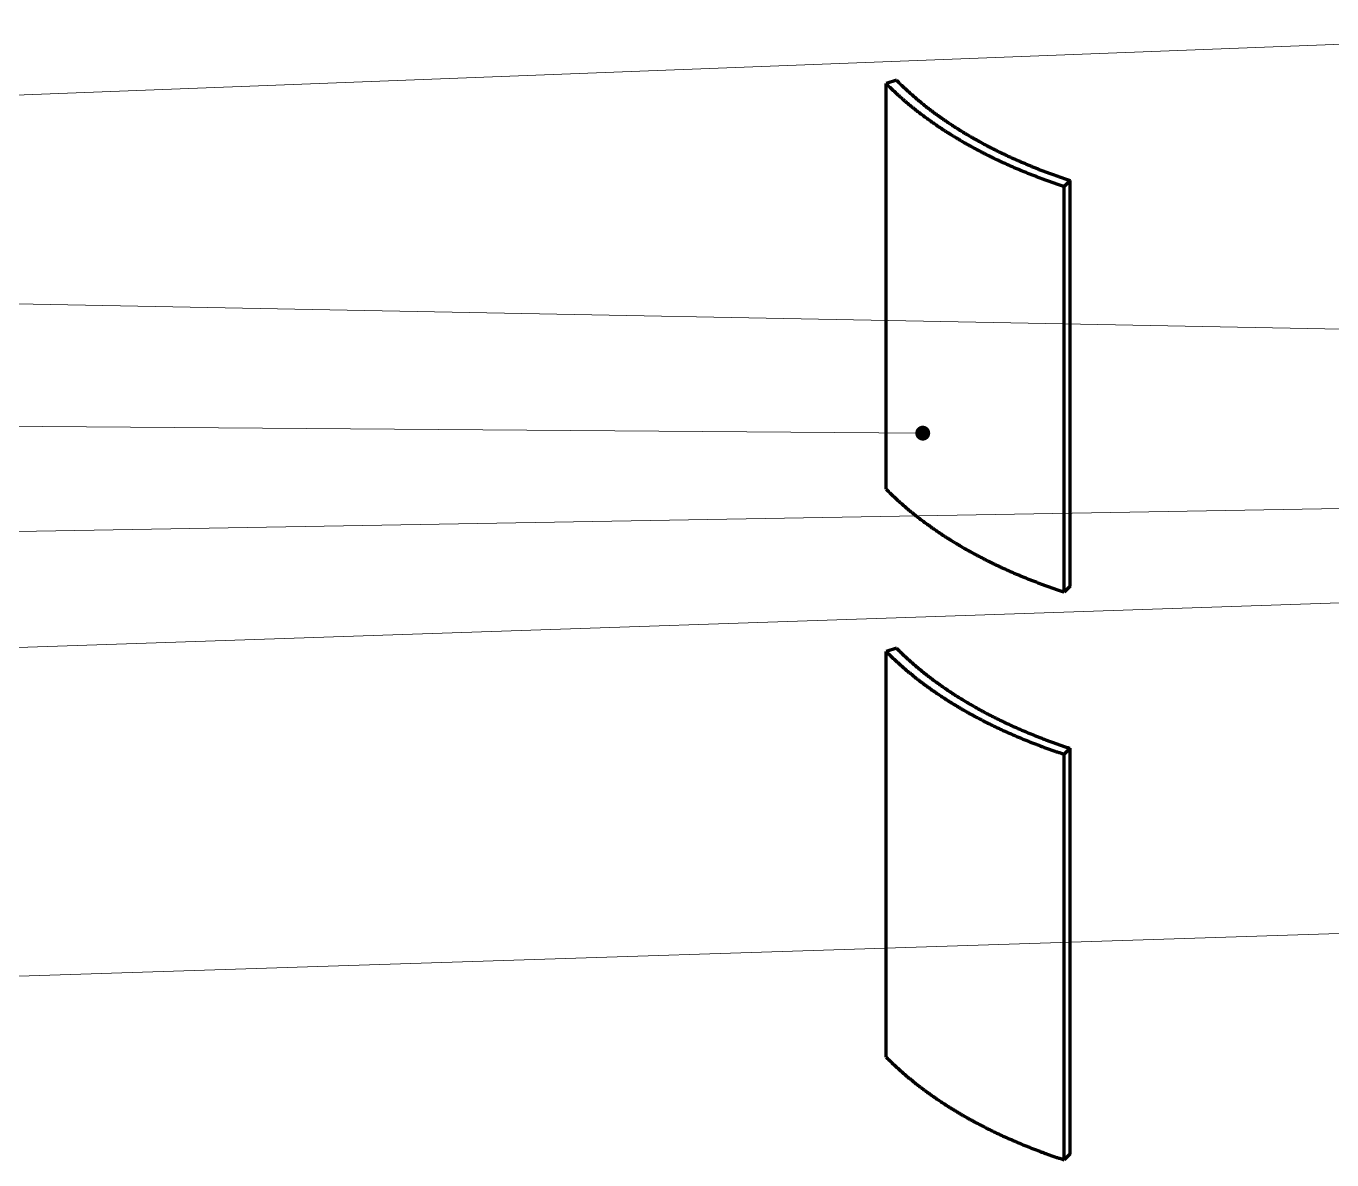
# Model space of a CAD drawing. Header units: millimetres. Extents: x 0 to 841, y 0 to 594.
# Drawn here: x 148 to 253.2, y 221.8 to 313.1 of the extents above; entities that cross this region are included whole.
import ezdxf

# ---------------------------------------------------------------- set-up
doc = ezdxf.new("R2010")
doc.units = ezdxf.units.MM
doc.layers.add('01-VISIBLE', color=7, linetype='CONTINUOUS', lineweight=70)
doc.layers.add('08-FINA', color=5, linetype='CONTINUOUS', lineweight=18)

msp = doc.modelspace()

# ---------------------------------------------------------------- hatches: boundary and pattern name
at = {"layer": '08-FINA'}
h = msp.add_hatch(color=7, dxfattribs=at)
h.dxf.hatch_style = 1
edge = h.paths.add_edge_path()
edge.add_arc((220.23, 280.36), 0.6, 0, 360)

# ---------------------------------------------------------------- linework, layer by layer
at = {"layer": '01-VISIBLE'}
for p, q in [((218.11, 308.78), (217.29, 308.51)), ((217.29, 275.85), (217.29, 308.51)), ((232.09, 300.71), (231.62, 300.23)), ((231.62, 267.57), (231.62, 300.23)), ((232.09, 268.05), (232.09, 300.71)), ((232.09, 268.05), (231.62, 267.57)), ((218.11, 263.05), (217.29, 262.78)), ((217.29, 230.12), (217.29, 262.78)), ((232.09, 254.99), (231.62, 254.51)), ((231.62, 221.85), (231.62, 254.51)), ((232.09, 222.33), (232.09, 254.99)), ((232.09, 222.33), (231.62, 221.85))]:
    msp.add_line(p, q, dxfattribs=at)
for points in [[(217.29, 308.51), (217.34, 308.45), (217.4, 308.39), (217.46, 308.33), (217.51, 308.28), (217.57, 308.22), (217.63, 308.17), (217.69, 308.11), (217.74, 308.05), (217.8, 308), (217.86, 307.94), (217.92, 307.89), (217.98, 307.83), (218.03, 307.78), (218.09, 307.72), (218.15, 307.67), (218.21, 307.61), (218.27, 307.56), (218.33, 307.51), (218.39, 307.45), (218.45, 307.4), (218.51, 307.35), (218.57, 307.29), (218.63, 307.24), (218.69, 307.19), (218.75, 307.13), (218.81, 307.08), (218.87, 307.03), (218.93, 306.98), (219, 306.93), (219.06, 306.87), (219.12, 306.82), (219.18, 306.77), (219.24, 306.72), (219.31, 306.67), (219.37, 306.62), (219.43, 306.57), (219.49, 306.52), (219.56, 306.47), (219.62, 306.42), (219.68, 306.37), (219.74, 306.32), (219.81, 306.27), (219.87, 306.22), (219.93, 306.17), (220, 306.12), (220.06, 306.07), (220.13, 306.02), (220.19, 305.98), (220.25, 305.93), (220.32, 305.88), (220.38, 305.83), (220.45, 305.78), (220.51, 305.74), (220.58, 305.69), (220.64, 305.64), (220.71, 305.59), (220.77, 305.55), (220.84, 305.5), (220.9, 305.46), (220.97, 305.41), (221.03, 305.36), (221.1, 305.32), (221.17, 305.27), (221.23, 305.23), (221.3, 305.18), (221.36, 305.13), (221.43, 305.09), (221.5, 305.04), (221.56, 305), (221.63, 304.96), (221.7, 304.91), (221.76, 304.87), (221.83, 304.82), (221.9, 304.78), (221.97, 304.73), (222.03, 304.69), (222.1, 304.65), (222.17, 304.6), (222.24, 304.56), (222.3, 304.52), (222.37, 304.48), (222.44, 304.43), (222.51, 304.39), (222.58, 304.35), (222.65, 304.31), (222.71, 304.26), (222.78, 304.22), (222.85, 304.18), (222.92, 304.14), (222.99, 304.1), (223.06, 304.06), (223.13, 304.02), (223.2, 303.97), (223.26, 303.93), (223.33, 303.89), (223.4, 303.85), (223.47, 303.81), (223.54, 303.77), (223.61, 303.73), (223.68, 303.69), (223.75, 303.65), (223.82, 303.61), (223.89, 303.57), (223.96, 303.54), (224.03, 303.5), (224.1, 303.46), (224.17, 303.42), (224.24, 303.38), (224.31, 303.34), (224.38, 303.3), (224.45, 303.27), (224.53, 303.23), (224.6, 303.19), (224.67, 303.15), (224.74, 303.11), (224.81, 303.08), (224.88, 303.04), (224.95, 303), (225.02, 302.97), (225.09, 302.93), (225.17, 302.89), (225.24, 302.86), (225.31, 302.82), (225.38, 302.78), (225.45, 302.75), (225.52, 302.71), (225.6, 302.68), (225.67, 302.64), (225.74, 302.61), (225.81, 302.57), (225.88, 302.53), (225.96, 302.5), (226.03, 302.46), (226.1, 302.43), (226.17, 302.4), (226.25, 302.36), (226.32, 302.33), (226.39, 302.29), (226.46, 302.26), (226.54, 302.22), (226.61, 302.19), (226.68, 302.16), (226.76, 302.12), (226.83, 302.09), (226.9, 302.06), (226.97, 302.02), (227.05, 301.99), (227.12, 301.96), (227.19, 301.93), (227.27, 301.89), (227.34, 301.86), (227.42, 301.83), (227.49, 301.8), (227.56, 301.76), (227.64, 301.73), (227.71, 301.7), (227.78, 301.67), (227.86, 301.64), (227.93, 301.61), (228.01, 301.58), (228.08, 301.54), (228.15, 301.51), (228.23, 301.48), (228.3, 301.45), (228.38, 301.42), (228.45, 301.39), (228.53, 301.36), (228.6, 301.33), (228.67, 301.3), (228.75, 301.27), (228.82, 301.24), (228.9, 301.21), (228.97, 301.18), (229.05, 301.15), (229.12, 301.12), (229.2, 301.1), (229.27, 301.07), (229.35, 301.04), (229.42, 301.01), (229.5, 300.98), (229.57, 300.95), (229.65, 300.92), (229.72, 300.9), (229.8, 300.87), (229.87, 300.84), (229.95, 300.81), (230.02, 300.78), (230.1, 300.76), (230.17, 300.73), (230.25, 300.7), (230.33, 300.68), (230.4, 300.65), (230.48, 300.62), (230.55, 300.59), (230.63, 300.57), (230.7, 300.54), (230.78, 300.51), (230.86, 300.49), (230.93, 300.46), (231.01, 300.44), (231.08, 300.41), (231.16, 300.38), (231.24, 300.36), (231.31, 300.33), (231.39, 300.31), (231.46, 300.28), (231.54, 300.26), (231.62, 300.23)], [(218.11, 308.78), (218.17, 308.72), (218.23, 308.66), (218.28, 308.61), (218.34, 308.55), (218.4, 308.49), (218.45, 308.44), (218.51, 308.38), (218.57, 308.32), (218.63, 308.27), (218.69, 308.21), (218.74, 308.16), (218.8, 308.1), (218.86, 308.05), (218.92, 307.99), (218.98, 307.94), (219.04, 307.89), (219.1, 307.83), (219.16, 307.78), (219.22, 307.72), (219.28, 307.67), (219.34, 307.62), (219.4, 307.57), (219.46, 307.51), (219.52, 307.46), (219.58, 307.41), (219.64, 307.36), (219.7, 307.3), (219.76, 307.25), (219.82, 307.2), (219.88, 307.15), (219.95, 307.1), (220.01, 307.05), (220.07, 307), (220.13, 306.94), (220.19, 306.89), (220.26, 306.84), (220.32, 306.79), (220.38, 306.74), (220.45, 306.69), (220.51, 306.64), (220.57, 306.59), (220.63, 306.55), (220.7, 306.5), (220.76, 306.45), (220.83, 306.4), (220.89, 306.35), (220.95, 306.3), (221.02, 306.25), (221.08, 306.21), (221.15, 306.16), (221.21, 306.11), (221.28, 306.06), (221.34, 306.02), (221.41, 305.97), (221.47, 305.92), (221.54, 305.88), (221.6, 305.83), (221.67, 305.78), (221.73, 305.74), (221.8, 305.69), (221.86, 305.64), (221.93, 305.6), (222, 305.55), (222.06, 305.51), (222.13, 305.46), (222.19, 305.42), (222.26, 305.37), (222.33, 305.33), (222.39, 305.28), (222.46, 305.24), (222.53, 305.2), (222.6, 305.15), (222.66, 305.11), (222.73, 305.06), (222.8, 305.02), (222.86, 304.98), (222.93, 304.93), (223, 304.89), (223.07, 304.85), (223.14, 304.81), (223.2, 304.76), (223.27, 304.72), (223.34, 304.68), (223.41, 304.64), (223.48, 304.6), (223.55, 304.55), (223.61, 304.51), (223.68, 304.47), (223.75, 304.43), (223.82, 304.39), (223.89, 304.35), (223.96, 304.31), (224.03, 304.27), (224.1, 304.23), (224.17, 304.19), (224.24, 304.15), (224.31, 304.11), (224.38, 304.07), (224.45, 304.03), (224.52, 303.99), (224.59, 303.95), (224.66, 303.91), (224.73, 303.87), (224.8, 303.83), (224.87, 303.79), (224.94, 303.76), (225.01, 303.72), (225.08, 303.68), (225.15, 303.64), (225.22, 303.6), (225.29, 303.57), (225.36, 303.53), (225.43, 303.49), (225.5, 303.45), (225.57, 303.42), (225.65, 303.38), (225.72, 303.34), (225.79, 303.31), (225.86, 303.27), (225.93, 303.23), (226, 303.2), (226.08, 303.16), (226.15, 303.13), (226.22, 303.09), (226.29, 303.05), (226.36, 303.02), (226.43, 302.98), (226.51, 302.95), (226.58, 302.91), (226.65, 302.88), (226.72, 302.84), (226.8, 302.81), (226.87, 302.78), (226.94, 302.74), (227.01, 302.71), (227.09, 302.67), (227.16, 302.64), (227.23, 302.61), (227.3, 302.57), (227.38, 302.54), (227.45, 302.51), (227.52, 302.47), (227.6, 302.44), (227.67, 302.41), (227.74, 302.37), (227.82, 302.34), (227.89, 302.31), (227.96, 302.28), (228.04, 302.25), (228.11, 302.21), (228.18, 302.18), (228.26, 302.15), (228.33, 302.12), (228.41, 302.09), (228.48, 302.06), (228.55, 302.02), (228.63, 301.99), (228.7, 301.96), (228.78, 301.93), (228.85, 301.9), (228.92, 301.87), (229, 301.84), (229.07, 301.81), (229.15, 301.78), (229.22, 301.75), (229.3, 301.72), (229.37, 301.69), (229.44, 301.66), (229.52, 301.63), (229.59, 301.6), (229.67, 301.57), (229.74, 301.54), (229.82, 301.52), (229.89, 301.49), (229.97, 301.46), (230.04, 301.43), (230.12, 301.4), (230.19, 301.37), (230.27, 301.35), (230.34, 301.32), (230.42, 301.29), (230.49, 301.26), (230.57, 301.23), (230.64, 301.21), (230.72, 301.18), (230.8, 301.15), (230.87, 301.13), (230.95, 301.1), (231.02, 301.07), (231.1, 301.04), (231.17, 301.02), (231.25, 300.99), (231.32, 300.97), (231.4, 300.94), (231.48, 300.91), (231.55, 300.89), (231.63, 300.86), (231.7, 300.84), (231.78, 300.81), (231.86, 300.79), (231.93, 300.76), (232.01, 300.73), (232.09, 300.71)], [(217.29, 275.85), (217.34, 275.79), (217.4, 275.73), (217.46, 275.67), (217.51, 275.62), (217.57, 275.56), (217.63, 275.51), (217.69, 275.45), (217.74, 275.39), (217.8, 275.34), (217.86, 275.28), (217.92, 275.23), (217.98, 275.17), (218.03, 275.12), (218.09, 275.06), (218.15, 275.01), (218.21, 274.95), (218.27, 274.9), (218.33, 274.85), (218.39, 274.79), (218.45, 274.74), (218.51, 274.69), (218.57, 274.63), (218.63, 274.58), (218.69, 274.53), (218.75, 274.47), (218.81, 274.42), (218.87, 274.37), (218.93, 274.32), (219, 274.27), (219.06, 274.21), (219.12, 274.16), (219.18, 274.11), (219.24, 274.06), (219.31, 274.01), (219.37, 273.96), (219.43, 273.91), (219.49, 273.86), (219.56, 273.81), (219.62, 273.76), (219.68, 273.71), (219.74, 273.66), (219.81, 273.61), (219.87, 273.56), (219.93, 273.51), (220, 273.46), (220.06, 273.41), (220.13, 273.36), (220.19, 273.32), (220.25, 273.27), (220.32, 273.22), (220.38, 273.17), (220.45, 273.12), (220.51, 273.08), (220.58, 273.03), (220.64, 272.98), (220.71, 272.94), (220.77, 272.89), (220.84, 272.84), (220.9, 272.8), (220.97, 272.75), (221.03, 272.7), (221.1, 272.66), (221.17, 272.61), (221.23, 272.57), (221.3, 272.52), (221.36, 272.47), (221.43, 272.43), (221.5, 272.38), (221.56, 272.34), (221.63, 272.3), (221.7, 272.25), (221.76, 272.21), (221.83, 272.16), (221.9, 272.12), (221.97, 272.07), (222.03, 272.03), (222.1, 271.99), (222.17, 271.94), (222.24, 271.9), (222.3, 271.86), (222.37, 271.82), (222.44, 271.77), (222.51, 271.73), (222.58, 271.69), (222.65, 271.65), (222.71, 271.6), (222.78, 271.56), (222.85, 271.52), (222.92, 271.48), (222.99, 271.44), (223.06, 271.4), (223.13, 271.36), (223.2, 271.31), (223.26, 271.27), (223.33, 271.23), (223.4, 271.19), (223.47, 271.15), (223.54, 271.11), (223.61, 271.07), (223.68, 271.03), (223.75, 270.99), (223.82, 270.95), (223.89, 270.91), (223.96, 270.88), (224.03, 270.84), (224.1, 270.8), (224.17, 270.76), (224.24, 270.72), (224.31, 270.68), (224.38, 270.64), (224.45, 270.61), (224.53, 270.57), (224.6, 270.53), (224.67, 270.49), (224.74, 270.45), (224.81, 270.42), (224.88, 270.38), (224.95, 270.34), (225.02, 270.31), (225.09, 270.27), (225.17, 270.23), (225.24, 270.2), (225.31, 270.16), (225.38, 270.12), (225.45, 270.09), (225.52, 270.05), (225.6, 270.02), (225.67, 269.98), (225.74, 269.95), (225.81, 269.91), (225.88, 269.87), (225.96, 269.84), (226.03, 269.8), (226.1, 269.77), (226.17, 269.74), (226.25, 269.7), (226.32, 269.67), (226.39, 269.63), (226.46, 269.6), (226.54, 269.56), (226.61, 269.53), (226.68, 269.5), (226.76, 269.46), (226.83, 269.43), (226.9, 269.4), (226.97, 269.36), (227.05, 269.33), (227.12, 269.3), (227.19, 269.27), (227.27, 269.23), (227.34, 269.2), (227.42, 269.17), (227.49, 269.14), (227.56, 269.1), (227.64, 269.07), (227.71, 269.04), (227.78, 269.01), (227.86, 268.98), (227.93, 268.95), (228.01, 268.92), (228.08, 268.88), (228.15, 268.85), (228.23, 268.82), (228.3, 268.79), (228.38, 268.76), (228.45, 268.73), (228.53, 268.7), (228.6, 268.67), (228.67, 268.64), (228.75, 268.61), (228.82, 268.58), (228.9, 268.55), (228.97, 268.52), (229.05, 268.49), (229.12, 268.46), (229.2, 268.44), (229.27, 268.41), (229.35, 268.38), (229.42, 268.35), (229.5, 268.32), (229.57, 268.29), (229.65, 268.26), (229.72, 268.24), (229.8, 268.21), (229.87, 268.18), (229.95, 268.15), (230.02, 268.12), (230.1, 268.1), (230.17, 268.07), (230.25, 268.04), (230.33, 268.02), (230.4, 267.99), (230.48, 267.96), (230.55, 267.93), (230.63, 267.91), (230.7, 267.88), (230.78, 267.86), (230.86, 267.83), (230.93, 267.8), (231.01, 267.78), (231.08, 267.75), (231.16, 267.72), (231.24, 267.7), (231.31, 267.67), (231.39, 267.65), (231.46, 267.62), (231.54, 267.6), (231.62, 267.57)], [(218.11, 263.05), (218.17, 263), (218.23, 262.94), (218.28, 262.88), (218.34, 262.83), (218.4, 262.77), (218.45, 262.71), (218.51, 262.66), (218.57, 262.6), (218.63, 262.55), (218.69, 262.49), (218.74, 262.44), (218.8, 262.38), (218.86, 262.33), (218.92, 262.27), (218.98, 262.22), (219.04, 262.16), (219.1, 262.11), (219.16, 262.05), (219.22, 262), (219.28, 261.95), (219.34, 261.89), (219.4, 261.84), (219.46, 261.79), (219.52, 261.74), (219.58, 261.68), (219.64, 261.63), (219.7, 261.58), (219.76, 261.53), (219.82, 261.48), (219.88, 261.42), (219.95, 261.37), (220.01, 261.32), (220.07, 261.27), (220.13, 261.22), (220.19, 261.17), (220.26, 261.12), (220.32, 261.07), (220.38, 261.02), (220.45, 260.97), (220.51, 260.92), (220.57, 260.87), (220.63, 260.82), (220.7, 260.77), (220.76, 260.72), (220.83, 260.68), (220.89, 260.63), (220.95, 260.58), (221.02, 260.53), (221.08, 260.48), (221.15, 260.43), (221.21, 260.39), (221.28, 260.34), (221.34, 260.29), (221.41, 260.25), (221.47, 260.2), (221.54, 260.15), (221.6, 260.1), (221.67, 260.06), (221.73, 260.01), (221.8, 259.97), (221.86, 259.92), (221.93, 259.87), (222, 259.83), (222.06, 259.78), (222.13, 259.74), (222.19, 259.69), (222.26, 259.65), (222.33, 259.6), (222.39, 259.56), (222.46, 259.52), (222.53, 259.47), (222.6, 259.43), (222.66, 259.38), (222.73, 259.34), (222.8, 259.3), (222.86, 259.25), (222.93, 259.21), (223, 259.17), (223.07, 259.13), (223.14, 259.08), (223.2, 259.04), (223.27, 259), (223.34, 258.96), (223.41, 258.91), (223.48, 258.87), (223.55, 258.83), (223.61, 258.79), (223.68, 258.75), (223.75, 258.71), (223.82, 258.67), (223.89, 258.62), (223.96, 258.58), (224.03, 258.54), (224.1, 258.5), (224.17, 258.46), (224.24, 258.42), (224.31, 258.38), (224.38, 258.34), (224.45, 258.3), (224.52, 258.27), (224.59, 258.23), (224.66, 258.19), (224.73, 258.15), (224.8, 258.11), (224.87, 258.07), (224.94, 258.03), (225.01, 257.99), (225.08, 257.96), (225.15, 257.92), (225.22, 257.88), (225.29, 257.84), (225.36, 257.8), (225.43, 257.77), (225.5, 257.73), (225.57, 257.69), (225.65, 257.66), (225.72, 257.62), (225.79, 257.58), (225.86, 257.55), (225.93, 257.51), (226, 257.47), (226.08, 257.44), (226.15, 257.4), (226.22, 257.37), (226.29, 257.33), (226.36, 257.3), (226.43, 257.26), (226.51, 257.23), (226.58, 257.19), (226.65, 257.16), (226.72, 257.12), (226.8, 257.09), (226.87, 257.05), (226.94, 257.02), (227.01, 256.98), (227.09, 256.95), (227.16, 256.92), (227.23, 256.88), (227.3, 256.85), (227.38, 256.82), (227.45, 256.78), (227.52, 256.75), (227.6, 256.72), (227.67, 256.68), (227.74, 256.65), (227.82, 256.62), (227.89, 256.59), (227.96, 256.55), (228.04, 256.52), (228.11, 256.49), (228.18, 256.46), (228.26, 256.43), (228.33, 256.39), (228.41, 256.36), (228.48, 256.33), (228.55, 256.3), (228.63, 256.27), (228.7, 256.24), (228.78, 256.21), (228.85, 256.18), (228.92, 256.15), (229, 256.12), (229.07, 256.09), (229.15, 256.06), (229.22, 256.03), (229.3, 256), (229.37, 255.97), (229.44, 255.94), (229.52, 255.91), (229.59, 255.88), (229.67, 255.85), (229.74, 255.82), (229.82, 255.79), (229.89, 255.76), (229.97, 255.73), (230.04, 255.71), (230.12, 255.68), (230.19, 255.65), (230.27, 255.62), (230.34, 255.59), (230.42, 255.57), (230.49, 255.54), (230.57, 255.51), (230.64, 255.48), (230.72, 255.46), (230.8, 255.43), (230.87, 255.4), (230.95, 255.37), (231.02, 255.35), (231.1, 255.32), (231.17, 255.29), (231.25, 255.27), (231.32, 255.24), (231.4, 255.22), (231.48, 255.19), (231.55, 255.16), (231.63, 255.14), (231.7, 255.11), (231.78, 255.09), (231.86, 255.06), (231.93, 255.04), (232.01, 255.01), (232.09, 254.99)], [(217.29, 262.78), (217.34, 262.72), (217.4, 262.67), (217.46, 262.61), (217.51, 262.55), (217.57, 262.5), (217.63, 262.44), (217.69, 262.39), (217.74, 262.33), (217.8, 262.27), (217.86, 262.22), (217.92, 262.16), (217.98, 262.11), (218.03, 262.05), (218.09, 262), (218.15, 261.94), (218.21, 261.89), (218.27, 261.84), (218.33, 261.78), (218.39, 261.73), (218.45, 261.68), (218.51, 261.62), (218.57, 261.57), (218.63, 261.52), (218.69, 261.46), (218.75, 261.41), (218.81, 261.36), (218.87, 261.31), (218.93, 261.25), (219, 261.2), (219.06, 261.15), (219.12, 261.1), (219.18, 261.05), (219.24, 261), (219.31, 260.95), (219.37, 260.89), (219.43, 260.84), (219.49, 260.79), (219.56, 260.74), (219.62, 260.69), (219.68, 260.64), (219.74, 260.59), (219.81, 260.54), (219.87, 260.5), (219.93, 260.45), (220, 260.4), (220.06, 260.35), (220.13, 260.3), (220.19, 260.25), (220.25, 260.2), (220.32, 260.16), (220.38, 260.11), (220.45, 260.06), (220.51, 260.01), (220.58, 259.97), (220.64, 259.92), (220.71, 259.87), (220.77, 259.82), (220.84, 259.78), (220.9, 259.73), (220.97, 259.68), (221.03, 259.64), (221.1, 259.59), (221.17, 259.55), (221.23, 259.5), (221.3, 259.46), (221.36, 259.41), (221.43, 259.37), (221.5, 259.32), (221.56, 259.28), (221.63, 259.23), (221.7, 259.19), (221.76, 259.14), (221.83, 259.1), (221.9, 259.05), (221.97, 259.01), (222.03, 258.97), (222.1, 258.92), (222.17, 258.88), (222.24, 258.84), (222.3, 258.79), (222.37, 258.75), (222.44, 258.71), (222.51, 258.67), (222.58, 258.62), (222.65, 258.58), (222.71, 258.54), (222.78, 258.5), (222.85, 258.46), (222.92, 258.42), (222.99, 258.37), (223.06, 258.33), (223.13, 258.29), (223.2, 258.25), (223.26, 258.21), (223.33, 258.17), (223.4, 258.13), (223.47, 258.09), (223.54, 258.05), (223.61, 258.01), (223.68, 257.97), (223.75, 257.93), (223.82, 257.89), (223.89, 257.85), (223.96, 257.81), (224.03, 257.77), (224.1, 257.73), (224.17, 257.7), (224.24, 257.66), (224.31, 257.62), (224.38, 257.58), (224.45, 257.54), (224.53, 257.5), (224.6, 257.47), (224.67, 257.43), (224.74, 257.39), (224.81, 257.35), (224.88, 257.32), (224.95, 257.28), (225.02, 257.24), (225.09, 257.21), (225.17, 257.17), (225.24, 257.13), (225.31, 257.1), (225.38, 257.06), (225.45, 257.02), (225.52, 256.99), (225.6, 256.95), (225.67, 256.92), (225.74, 256.88), (225.81, 256.85), (225.88, 256.81), (225.96, 256.78), (226.03, 256.74), (226.1, 256.71), (226.17, 256.67), (226.25, 256.64), (226.32, 256.6), (226.39, 256.57), (226.46, 256.53), (226.54, 256.5), (226.61, 256.47), (226.68, 256.43), (226.76, 256.4), (226.83, 256.37), (226.9, 256.33), (226.97, 256.3), (227.05, 256.27), (227.12, 256.23), (227.19, 256.2), (227.27, 256.17), (227.34, 256.14), (227.42, 256.11), (227.49, 256.07), (227.56, 256.04), (227.64, 256.01), (227.71, 255.98), (227.78, 255.95), (227.86, 255.91), (227.93, 255.88), (228.01, 255.85), (228.08, 255.82), (228.15, 255.79), (228.23, 255.76), (228.3, 255.73), (228.38, 255.7), (228.45, 255.67), (228.53, 255.64), (228.6, 255.61), (228.67, 255.58), (228.75, 255.55), (228.82, 255.52), (228.9, 255.49), (228.97, 255.46), (229.05, 255.43), (229.12, 255.4), (229.2, 255.37), (229.27, 255.34), (229.35, 255.31), (229.42, 255.29), (229.5, 255.26), (229.57, 255.23), (229.65, 255.2), (229.72, 255.17), (229.8, 255.14), (229.87, 255.12), (229.95, 255.09), (230.02, 255.06), (230.1, 255.03), (230.17, 255.01), (230.25, 254.98), (230.33, 254.95), (230.4, 254.92), (230.48, 254.9), (230.55, 254.87), (230.63, 254.84), (230.7, 254.82), (230.78, 254.79), (230.86, 254.76), (230.93, 254.74), (231.01, 254.71), (231.08, 254.69), (231.16, 254.66), (231.24, 254.64), (231.31, 254.61), (231.39, 254.58), (231.46, 254.56), (231.54, 254.53), (231.62, 254.51)], [(217.29, 230.12), (217.34, 230.06), (217.4, 230.01), (217.46, 229.95), (217.51, 229.89), (217.57, 229.84), (217.63, 229.78), (217.69, 229.73), (217.74, 229.67), (217.8, 229.61), (217.86, 229.56), (217.92, 229.5), (217.98, 229.45), (218.03, 229.39), (218.09, 229.34), (218.15, 229.28), (218.21, 229.23), (218.27, 229.18), (218.33, 229.12), (218.39, 229.07), (218.45, 229.02), (218.51, 228.96), (218.57, 228.91), (218.63, 228.86), (218.69, 228.8), (218.75, 228.75), (218.81, 228.7), (218.87, 228.65), (218.93, 228.59), (219, 228.54), (219.06, 228.49), (219.12, 228.44), (219.18, 228.39), (219.24, 228.34), (219.31, 228.29), (219.37, 228.24), (219.43, 228.18), (219.49, 228.13), (219.56, 228.08), (219.62, 228.03), (219.68, 227.98), (219.74, 227.93), (219.81, 227.89), (219.87, 227.84), (219.93, 227.79), (220, 227.74), (220.06, 227.69), (220.13, 227.64), (220.19, 227.59), (220.25, 227.54), (220.32, 227.5), (220.38, 227.45), (220.45, 227.4), (220.51, 227.35), (220.58, 227.31), (220.64, 227.26), (220.71, 227.21), (220.77, 227.16), (220.84, 227.12), (220.9, 227.07), (220.97, 227.03), (221.03, 226.98), (221.1, 226.93), (221.17, 226.89), (221.23, 226.84), (221.3, 226.8), (221.36, 226.75), (221.43, 226.71), (221.5, 226.66), (221.56, 226.62), (221.63, 226.57), (221.7, 226.53), (221.76, 226.48), (221.83, 226.44), (221.9, 226.39), (221.97, 226.35), (222.03, 226.31), (222.1, 226.26), (222.17, 226.22), (222.24, 226.18), (222.3, 226.13), (222.37, 226.09), (222.44, 226.05), (222.51, 226.01), (222.58, 225.96), (222.65, 225.92), (222.71, 225.88), (222.78, 225.84), (222.85, 225.8), (222.92, 225.76), (222.99, 225.71), (223.06, 225.67), (223.13, 225.63), (223.2, 225.59), (223.26, 225.55), (223.33, 225.51), (223.4, 225.47), (223.47, 225.43), (223.54, 225.39), (223.61, 225.35), (223.68, 225.31), (223.75, 225.27), (223.82, 225.23), (223.89, 225.19), (223.96, 225.15), (224.03, 225.11), (224.1, 225.07), (224.17, 225.04), (224.24, 225), (224.31, 224.96), (224.38, 224.92), (224.45, 224.88), (224.53, 224.84), (224.6, 224.81), (224.67, 224.77), (224.74, 224.73), (224.81, 224.69), (224.88, 224.66), (224.95, 224.62), (225.02, 224.58), (225.09, 224.55), (225.17, 224.51), (225.24, 224.47), (225.31, 224.44), (225.38, 224.4), (225.45, 224.36), (225.52, 224.33), (225.6, 224.29), (225.67, 224.26), (225.74, 224.22), (225.81, 224.19), (225.88, 224.15), (225.96, 224.12), (226.03, 224.08), (226.1, 224.05), (226.17, 224.01), (226.25, 223.98), (226.32, 223.94), (226.39, 223.91), (226.46, 223.87), (226.54, 223.84), (226.61, 223.81), (226.68, 223.77), (226.76, 223.74), (226.83, 223.71), (226.9, 223.67), (226.97, 223.64), (227.05, 223.61), (227.12, 223.57), (227.19, 223.54), (227.27, 223.51), (227.34, 223.48), (227.42, 223.45), (227.49, 223.41), (227.56, 223.38), (227.64, 223.35), (227.71, 223.32), (227.78, 223.29), (227.86, 223.25), (227.93, 223.22), (228.01, 223.19), (228.08, 223.16), (228.15, 223.13), (228.23, 223.1), (228.3, 223.07), (228.38, 223.04), (228.45, 223.01), (228.53, 222.98), (228.6, 222.95), (228.67, 222.92), (228.75, 222.89), (228.82, 222.86), (228.9, 222.83), (228.97, 222.8), (229.05, 222.77), (229.12, 222.74), (229.2, 222.71), (229.27, 222.68), (229.35, 222.65), (229.42, 222.63), (229.5, 222.6), (229.57, 222.57), (229.65, 222.54), (229.72, 222.51), (229.8, 222.48), (229.87, 222.46), (229.95, 222.43), (230.02, 222.4), (230.1, 222.37), (230.17, 222.35), (230.25, 222.32), (230.33, 222.29), (230.4, 222.26), (230.48, 222.24), (230.55, 222.21), (230.63, 222.18), (230.7, 222.16), (230.78, 222.13), (230.86, 222.1), (230.93, 222.08), (231.01, 222.05), (231.08, 222.03), (231.16, 222), (231.24, 221.98), (231.31, 221.95), (231.39, 221.92), (231.46, 221.9), (231.54, 221.87), (231.62, 221.85)]]:
    msp.add_lwpolyline(points, dxfattribs=at)
at = {"layer": '08-FINA'}
for p, q in [((51.5, 303.87), (291.53, 313.13)), ((51.5, 292.61), (280.35, 288.22)), ((51.5, 281.66), (220.23, 280.36)), ((51.5, 270.77), (291.5, 274.96)), ((51.5, 259.84), (316, 268.82)), ((51.5, 233.53), (297.02, 241.47))]:
    msp.add_line(p, q, dxfattribs=at)

doc.saveas('drawing.dxf')
